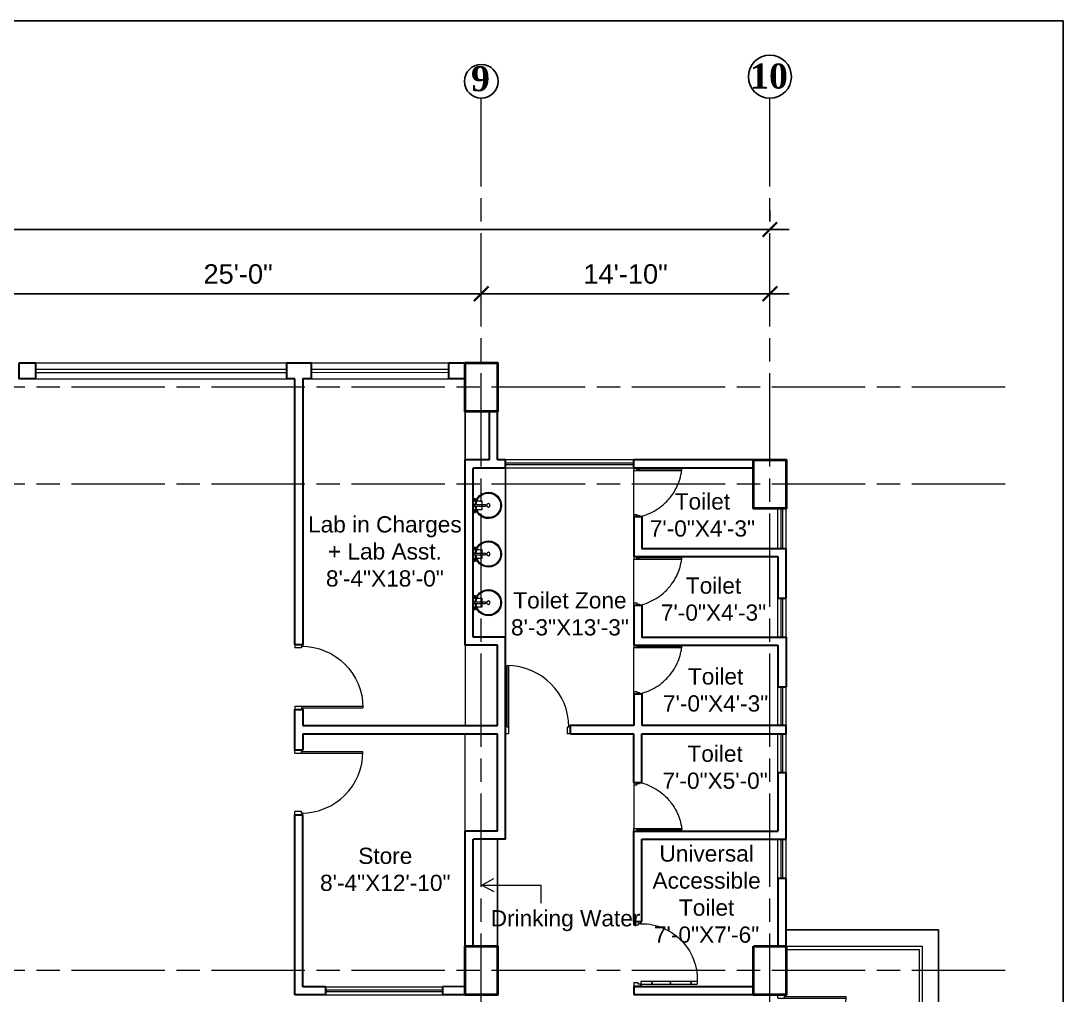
# Model space of a CAD drawing. Header units: inches. Extents: x -12 to 20935469, y -1604 to 24729220.
# Drawn here: x 20889518 to 20890160, y 24724146 to 24724746 of the extents above; entities that cross this region are included whole.
import ezdxf

# ---------------------------------------------------------------- set-up
doc = ezdxf.new("R2010")
doc.units = ezdxf.units.IN
doc.header["$LTSCALE"] = 0.03
doc.header["$MEASUREMENT"] = 0
doc.header["$PDMODE"] = 32
doc.header["$PDSIZE"] = 15
doc.linetypes.add('ACAD_ISO08W100', pattern=[36, 24, -3, 6, -3])
for name, color, linetype, lineweight in [('column', 1, 'Continuous', 40), ('Dim Line', 252, 'Continuous', 13), ('Door', 7, 'Continuous', 18), ('Glass Line', 252, 'Continuous', 9), ('Grid Line', 252, 'Continuous', 18), ('Hatch', 253, 'Continuous', 15), ('Main Wall', 7, 'Continuous', 30), ('STAIR', 46, 'Continuous', 15), ('TOILET FIXTURE', 142, 'Continuous', 5), ('wind.', 150, 'Continuous', 20)]:
    doc.layers.add(name, color=color, linetype=linetype, lineweight=lineweight)
doc.layers.add('TEXT', color=7, linetype='Continuous')
doc.styles.add('2', font='swisscl.ttf')
doc.styles.add('RomanS', font='arial.ttf', dxfattribs={"height": 12})
doc.styles.get("Standard").update_dxf_attribs({"font": 'timesbd.ttf'})
doc.dimstyles.new('Aec_Arch_I', dxfattribs={"dimscale": 96, "dimtxt": 12, "dimasz": 0.09375, "dimexe": 0.125, "dimexo": 0.125, "dimgap": 0.0625, "dimtad": 1, "dimdec": 0, "dimzin": 3, "dimdsep": 46, "dimlunit": 4, "dimtxsty": 'RomanS', "dimblk1": 'ARCHTICK', "dimblk2": 'ARCHTICK', "dimsah": 1, "dimcen": 0.09375, "dimdle": 0.125, "dimadec": 0, "dimazin": 0, "dimtfac": 0.75, "dimtdec": 0, "dimtmove": 2, "dimatfit": 3, "dimldrblk": 'ARCHTICK', "dimfxl": 1, "dimfrac": 1, "dimtolj": 1, "dimtzin": 0, "dimarcsym": 0})

# ---------------------------------------------------------------- blocks, each defined once
blk = doc.blocks.new('$D40')
at = {"layer": 'Door'}
for p, q in [((1, 4), (1, 42)), ((2, 0), (2, 41.99)), ((1, 5), (0, 5)), ((2, 0), (0, 0)), ((2, 4), (1, 4)), ((39, 4), (38, 4)), ((38, 4), (38, 0)), ((40, 0), (38, 0)), ((40, 5), (38.99, 5)), ((39, 5), (39, 4))]:
    blk.add_line(p, q, dxfattribs=at)
blk.add_arc((1, 4), 38, 0, 90, dxfattribs=at)
blk = doc.blocks.new('sssss-flat-876')
at = {"layer": 'Door', "linetype": 'Continuous', "ltscale": 3}
blk.add_line((3666.52, 84027.2), (3666.52, 84055.74), dxfattribs=at)
at = {"layer": 'Door', "linetype": 'Continuous', "ltscale": 3, "extrusion": (-7.21527e-09, -3.35624e-18, 1), "elevation": 0}
for points in [[(3666.52, 84057.2), (3666.52, 84055.74), (3668.35, 84055.74), (3668.35, 84056.47), (3670.18, 84056.47), (3670.18, 84057.2)], [(3668.35, 84055.74), (3696.16, 84055.74), (3696.16, 84056.47), (3668.35, 84056.47)]]:
    blk.add_lwpolyline(points, close=True, dxfattribs=at)
at = {"layer": 'Door', "linetype": 'Continuous', "ltscale": 3, "flags": 128}
blk.add_lwpolyline([(3670.18, 84027.2, 0.04096), (3675.47, 84028.9, 0.082496), (3684.93, 84034.78, 0.052187), (3689.72, 84039.97, 0.043988), (3692.86, 84045.05, 0.036571), (3694.75, 84049.63, 0.034751), (3695.92, 84054.2, 0.011435), (3696.16, 84055.74)], format="xyb", dxfattribs=at)
at = {"layer": 'Door', "linetype": 'Continuous', "ltscale": 3}
blk.add_lwpolyline([(3666.52, 84027.2), (3666.52, 84028.66), (3668.35, 84028.66), (3668.35, 84027.93), (3670.18, 84027.93), (3670.18, 84027.2)], close=True, dxfattribs=at)
blk = doc.blocks.new('Door_45')
at = {"layer": 'Door'}
for p, q in [((1.5, 4.97), (1.5, 43.97)), ((3.5, 44.03), (3.5, 4.97)), ((1.5, 40.03), (2.25, 40.03)), ((2.25, 40.03), (2.25, 39.53)), ((2.25, 39.53), (2.75, 39.53)), ((2.75, 39.53), (2.75, 40.03)), ((2.75, 40.03), (3.5, 40.03)), ((1.5, 25.77), (2.25, 25.77)), ((2.25, 25.77), (2.25, 25.27)), ((2.25, 25.27), (2.75, 25.27)), ((2.75, 25.77), (3.5, 25.77)), ((2.75, 25.27), (2.75, 25.77)), ((1.5, 12.57), (2.25, 12.57)), ((2.25, 12.57), (2.25, 13.07)), ((2.25, 13.07), (2.75, 13.07)), ((2.75, 13.07), (2.75, 12.57)), ((2.75, 12.57), (3.5, 12.57)), ((0, -0.03), (0, 4.97)), ((0, 4.97), (1.5, 4.97)), ((3.5, 4.97), (1.5, 4.97)), ((1.5, 4.97), (1.5, 2.97)), ((1.5, 2.97), (2.5, 2.97)), ((2.5, 2.97), (2.5, -0.03)), ((42.5, 3), (42.5, -0.03)), ((43.5, 3), (42.5, 3)), ((45, 5), (43.5, 5)), ((43.5, 5), (43.5, 3)), ((45, -0.03), (45, 5)), ((2.5, -0.03), (0, -0.03)), ((42.5, -0.03), (45, -0.03))]:
    blk.add_line(p, q, dxfattribs=at)
blk.add_arc((4.66, 5.26), 38.84, 359.62325, 94.66847, dxfattribs=at)
blk = doc.blocks.new('7-flat-72')
at = {"layer": 'Glass Line', "color": 8, "ltscale": 20}
for p, q in [((-64476.55, 376959.41), (-64476.55, 376966.61)), ((-64475.47, 376966.61), (-64476.55, 376966.61)), ((-64475.47, 376959.41), (-64475.47, 376966.61)), ((-64478.71, 376960.49), (-64480.33, 376960.49)), ((-64480.33, 376959.52), (-64480.33, 376960.49)), ((-64478.71, 376959.52), (-64480.33, 376959.52)), ((-64480.33, 376959.05), (-64480.33, 376959.41)), ((-64478.71, 376959.41), (-64480.33, 376959.41)), ((-64478.71, 376959.05), (-64480.33, 376959.05)), ((-64480.28, 376959.52), (-64480.28, 376960.49)), ((-64480.15, 376959.52), (-64480.15, 376960.49)), ((-64480.15, 376959.41), (-64480.15, 376959.52)), ((-64479.92, 376959.52), (-64479.92, 376960.49)), ((-64479.52, 376959.52), (-64479.52, 376960.49)), ((-64479.13, 376959.52), (-64479.13, 376960.49)), ((-64478.9, 376959.52), (-64478.9, 376960.49)), ((-64478.89, 376959.41), (-64478.89, 376959.52)), ((-64478.77, 376959.52), (-64478.77, 376960.49)), ((-64478.71, 376959.52), (-64478.71, 376960.49)), ((-64478.71, 376959.05), (-64478.71, 376959.41)), ((-64475.11, 376959.41), (-64476.91, 376959.41)), ((-64476.91, 376959.05), (-64476.91, 376959.41)), ((-64475.11, 376959.05), (-64476.91, 376959.05)), ((-64475.11, 376959.05), (-64475.11, 376959.41)), ((-64473.31, 376960.49), (-64471.69, 376960.49)), ((-64473.31, 376959.52), (-64473.31, 376960.49)), ((-64473.31, 376959.52), (-64471.69, 376959.52)), ((-64473.31, 376959.05), (-64473.31, 376959.41)), ((-64473.31, 376959.41), (-64471.69, 376959.41)), ((-64473.31, 376959.05), (-64471.69, 376959.05)), ((-64473.26, 376959.52), (-64473.26, 376960.49)), ((-64473.13, 376959.52), (-64473.13, 376960.49)), ((-64473.13, 376959.41), (-64473.13, 376959.52)), ((-64472.9, 376959.52), (-64472.9, 376960.49)), ((-64472.5, 376959.52), (-64472.5, 376960.49)), ((-64472.11, 376959.52), (-64472.11, 376960.49)), ((-64471.88, 376959.52), (-64471.88, 376960.49)), ((-64471.87, 376959.41), (-64471.87, 376959.52)), ((-64471.75, 376959.52), (-64471.75, 376960.49)), ((-64471.69, 376959.52), (-64471.69, 376960.49)), ((-64471.69, 376959.05), (-64471.69, 376959.41))]:
    blk.add_line(p, q, dxfattribs=at)
blk.add_circle((-64476.02, 376968.4, 0), 1.08, dxfattribs=at)
for radius, start, end in [(8.1, 273.83345, 266.18834), (7.55, 274.11503, 265.90676)]:
    blk.add_arc((-64476.02, 376968.4, 0), radius, start, end, dxfattribs=at)
blk = doc.blocks.new('SFSFSFS-flat-72')
at = {"layer": 'TOILET FIXTURE', "ltscale": 0.2}
blk.add_lwpolyline([(-3918.47, -3608.1), (-3918.47, -3602.7), (-3923.87, -3602.7), (-3923.87, -3608.1)], close=True, dxfattribs=at)
at = {"layer": 'TOILET FIXTURE', "ltscale": 20}
blk.add_blockref('7-flat-72', (60554.84, -380567.16), dxfattribs=at)
blk = doc.blocks.new('_ArchTick')
at = {"color": 0, "linetype": 'ByBlock', "lineweight": 35, "const_width": 0.15}
blk.add_lwpolyline([(-0.5, -0.5), (0.5, 0.5)], dxfattribs=at)
blk = doc.blocks.new('*D10')
at = {"layer": 'Defpoints', "color": 0, "transparency": 16777216}
for p in [(20832473.78, 24724578.17), (20832773.78, 24724578.17), (20832773.78, 24724578.17)]:
    blk.add_point(p, dxfattribs=at)
at = {"layer": 'Dim Line', "color": 0, "lineweight": -2, "transparency": 16777216}
blk.add_line((20832461.78, 24724578.17), (20832785.78, 24724578.17), dxfattribs=at)
at = {"layer": 'Dim Line', "color": 0, "lineweight": -2, "transparency": 16777216, "xscale": 9, "yscale": 9, "zscale": 9, "rotation": 180}
blk.add_blockref('_ArchTick', (20832473.78, 24724578.17), dxfattribs=at)
at = {"layer": 'Dim Line', "color": 0, "lineweight": -2, "transparency": 16777216, "xscale": 9, "yscale": 9, "zscale": 9}
blk.add_blockref('_ArchTick', (20832773.78, 24724578.17), dxfattribs=at)
at = {"layer": 'Dim Line', "color": 0, "transparency": 16777216, "insert": (20832623.78, 24724590.29), "char_height": 12, "attachment_point": 5, "style": 'RomanS'}
blk.add_mtext('\\A1;25\'-0"', dxfattribs=at)
blk = doc.blocks.new('*D11')
at = {"layer": 'Defpoints', "color": 0, "transparency": 16777216}
for p in [(20832773.78, 24724578.17), (20832951.75, 24724578.17), (20832951.75, 24724578.17)]:
    blk.add_point(p, dxfattribs=at)
at = {"layer": 'Dim Line', "color": 0, "lineweight": -2, "transparency": 16777216}
for p, q in [((20832761.78, 24724578.17), (20832963.75, 24724578.17)), ((20832951.75, 24724566.17), (20832951.75, 24724566.17))]:
    blk.add_line(p, q, dxfattribs=at)
at = {"layer": 'Dim Line', "color": 0, "lineweight": -2, "transparency": 16777216, "xscale": 9, "yscale": 9, "zscale": 9, "rotation": 180}
blk.add_blockref('_ArchTick', (20832773.78, 24724578.17), dxfattribs=at)
at = {"layer": 'Dim Line', "color": 0, "lineweight": -2, "transparency": 16777216, "xscale": 9, "yscale": 9, "zscale": 9}
blk.add_blockref('_ArchTick', (20832951.75, 24724578.17), dxfattribs=at)
at = {"layer": 'Dim Line', "color": 0, "transparency": 16777216, "insert": (20832862.77, 24724590.29), "char_height": 12, "attachment_point": 5, "style": 'RomanS'}
blk.add_mtext('\\A1;14\'-10"', dxfattribs=at)
blk = doc.blocks.new('*D13')
at = {"layer": 'Defpoints', "color": 0, "transparency": 16777216}
for p in [(20832951.75, 24724617.81), (20830948.31, 24724610.75), (20832951.75, 24724610.75)]:
    blk.add_point(p, dxfattribs=at)
at = {"layer": 'Dim Line', "color": 0, "lineweight": -2, "transparency": 16777216}
for p, q in [((20830948.31, 24724622.75), (20830948.31, 24724629.81)), ((20832951.75, 24724622.75), (20832951.75, 24724629.81)), ((20830936.31, 24724617.81), (20832963.75, 24724617.81))]:
    blk.add_line(p, q, dxfattribs=at)
at = {"layer": 'Dim Line', "color": 0, "lineweight": -2, "transparency": 16777216, "xscale": 9, "yscale": 9, "zscale": 9, "rotation": 180}
blk.add_blockref('_ArchTick', (20830948.31, 24724617.81), dxfattribs=at)
at = {"layer": 'Dim Line', "color": 0, "lineweight": -2, "transparency": 16777216, "xscale": 9, "yscale": 9, "zscale": 9}
blk.add_blockref('_ArchTick', (20832951.75, 24724617.81), dxfattribs=at)
at = {"layer": 'Dim Line', "color": 0, "transparency": 16777216, "insert": (20831950.03, 24724629.94), "char_height": 12, "attachment_point": 5, "style": 'RomanS'}
blk.add_mtext('\\A1;166\'-11"', dxfattribs=at)
blk = doc.blocks.new('fff')
at = {"layer": 'Grid Line', "color": 252, "linetype": 'ACAD_ISO08W100', "lineweight": 9, "ltscale": 80, "true_color": 0x939598}
for p, q in [((20832773.78, 24723521.1), (20832773.78, 24724698.78)), ((20832951.75, 24723521.1), (20832951.75, 24724698.78)), ((20833096.95, 24724520.61), (20830726.15, 24724520.61)), ((20833096.95, 24724460.62), (20830726.15, 24724460.62)), ((20833096.95, 24724160.75), (20830726.15, 24724160.75))]:
    blk.add_line(p, q, dxfattribs=at)
at = {"layer": 'Dim Line'}
for base, p1, p2, picture, middle in [((20832951.75, 24724617.81), (20830948.31, 24724610.75), (20832951.75, 24724610.75), '*D13', (20831950.03, 24724629.94)), ((20832773.78, 24724578.17), (20832473.78, 24724578.17), (20832773.78, 24724578.17), '*D10', (20832623.78, 24724590.29)), ((20832951.75, 24724578.17), (20832773.78, 24724578.17), (20832951.75, 24724578.17), '*D11', (20832862.77, 24724590.29))]:
    dim = blk.add_linear_dim(base=base, p1=p1, p2=p2, dimstyle='Aec_Arch_I', dxfattribs=at)
    dim.commit()
    dim.dimension.update_dxf_attribs({"geometry": picture, "text_midpoint": middle})

msp = doc.modelspace()

# ---------------------------------------------------------------- linework, layer by layer
for p, q in [((20889526.6, 24724535.62), (20889526.6, 24724525.63)), ((20889791.6, 24724475.61), (20889791.6, 24724505.6)), ((20889816.6, 24724366.38), (20889816.6, 24724470.61)), ((20889811.6, 24724175.72), (20889811.6, 24724241.76)), ((20889989.57, 24724185.72), (20890083.57, 24724185.72)), ((20890083.57, 24724185.72), (20890083.57, 24723635.73))]:
    msp.add_line(p, q)
at = {"layer": 'column', "lineweight": 40, "ltscale": 20}
for points in [[(20889791.6, 24724535.61), (20889811.6, 24724535.61), (20889811.6, 24724505.61), (20889791.6, 24724505.61)], [(20889969.57, 24724475.61), (20889989.57, 24724475.61), (20889989.57, 24724445.61), (20889969.57, 24724445.61)], [(20889791.6, 24724175.72), (20889811.6, 24724175.72), (20889811.6, 24724145.75), (20889791.6, 24724145.75)], [(20889969.57, 24724175.75), (20889989.57, 24724175.75), (20889989.57, 24724145.75), (20889969.57, 24724145.75)]]:
    msp.add_lwpolyline(points, close=True, dxfattribs=at)
at = {"layer": 'Defpoints'}
msp.add_lwpolyline([(20887721.6, 24724746.49), (20890160.46, 24724746.49), (20890160.46, 24723287.97), (20887721.6, 24723287.97)], close=True, dxfattribs=at)
at = {"layer": 'Hatch', "lineweight": 5}
for p, q in [((20889791.6, 24724361.38), (20889791.6, 24724311.76)), ((20889791.6, 24724246.76), (20889791.6, 24724306.76))]:
    msp.add_line(p, q, dxfattribs=at)
at = {"layer": 'Main Wall', "lineweight": 30}
for p, q in [((20889791.6, 24724531.71), (20889791.6, 24724531.71)), ((20889686.6, 24724525.63), (20889681.6, 24724525.63)), ((20889686.6, 24724361.76), (20889686.6, 24724525.68)), ((20889686.6, 24724525.68), (20889686.6, 24724525.63)), ((20889696.6, 24724529.71), (20889696.6, 24724529.71)), ((20889791.6, 24724529.71), (20889791.6, 24724529.71)), ((20889806.6, 24724475.61), (20889806.6, 24724505.61)), ((20889811.6, 24724475.61), (20889811.6, 24724505.61)), ((20889791.6, 24724361.38), (20889791.6, 24724475.61)), ((20889806.6, 24724475.61), (20889791.6, 24724475.61)), ((20889816.6, 24724475.61), (20889811.6, 24724475.61)), ((20889816.6, 24724470.61), (20889816.6, 24724475.61)), ((20889969.57, 24724475.61), (20889895.6, 24724475.61)), ((20889895.6, 24724470.61), (20889895.6, 24724475.61)), ((20889796.6, 24724366.38), (20889796.6, 24724470.61)), ((20889816.6, 24724470.61), (20889796.6, 24724470.61)), ((20889969.57, 24724470.61), (20889895.6, 24724470.61)), ((20889900.6, 24724440.61), (20889895.6, 24724440.61)), ((20889895.6, 24724415.99), (20889984.57, 24724415.99)), ((20889989.57, 24724390.38), (20889989.57, 24724420.99)), ((20889984.57, 24724390.38), (20889989.57, 24724390.38)), ((20889895.6, 24724385.99), (20889900.6, 24724385.99)), ((20889816.6, 24724366.38), (20889796.6, 24724366.38)), ((20889816.6, 24724311.76), (20889816.6, 24724366.38)), ((20889686.6, 24724361.76), (20889691.6, 24724361.76)), ((20889811.6, 24724361.38), (20889791.6, 24724361.38)), ((20889811.6, 24724311.76), (20889811.6, 24724361.38)), ((20889895.6, 24724361.38), (20889984.57, 24724361.38)), ((20889984.57, 24724335.76), (20889989.57, 24724335.76)), ((20889895.6, 24724331.38), (20889900.6, 24724331.38)), ((20889686.6, 24724296.76), (20889686.6, 24724321.76)), ((20889686.6, 24724321.76), (20889691.6, 24724321.76)), ((20889691.6, 24724321.76), (20889691.6, 24724311.76)), ((20889691.6, 24724311.76), (20889811.6, 24724311.76)), ((20889691.6, 24724306.76), (20889811.6, 24724306.76)), ((20889691.6, 24724306.76), (20889691.6, 24724296.76)), ((20889811.6, 24724246.76), (20889811.6, 24724306.76)), ((20889816.6, 24724241.76), (20889816.6, 24724311.76)), ((20889856.6, 24724306.76), (20889856.6, 24724311.76)), ((20889856.6, 24724306.76), (20889895.6, 24724306.76)), ((20889895.6, 24724276.76), (20889895.6, 24724306.76)), ((20889900.6, 24724276.76), (20889900.6, 24724306.76)), ((20889686.6, 24724296.76), (20889691.6, 24724296.76)), ((20889984.57, 24724282.76), (20889989.57, 24724282.76)), ((20889989.57, 24724241.76), (20889989.57, 24724282.76)), ((20889895.6, 24724276.76), (20889900.6, 24724276.76)), ((20889686.6, 24724145.74), (20889686.6, 24724256.76)), ((20889686.6, 24724256.76), (20889691.6, 24724256.76)), ((20889691.6, 24724150.74), (20889691.6, 24724256.76)), ((20889791.6, 24724175.74), (20889791.6, 24724246.76)), ((20889811.6, 24724246.76), (20889791.6, 24724246.76)), ((20889796.6, 24724175.74), (20889796.6, 24724241.76)), ((20889816.6, 24724241.76), (20889796.6, 24724241.76)), ((20889895.6, 24724190.92), (20889895.6, 24724246.76)), ((20889895.6, 24724246.76), (20889984.57, 24724246.76)), ((20889900.6, 24724190.92), (20889900.6, 24724241.76)), ((20889900.6, 24724241.76), (20889989.57, 24724241.76)), ((20889984.57, 24724217.76), (20889984.57, 24724175.74)), ((20889984.57, 24724217.76), (20889989.57, 24724217.76)), ((20889989.57, 24724175.74), (20889989.57, 24724217.76)), ((20889895.6, 24724190.92), (20889900.6, 24724190.92)), ((20889705.6, 24724145.74), (20889686.6, 24724145.74)), ((20889705.6, 24724150.74), (20889691.6, 24724150.74)), ((20889705.6, 24724150.74), (20889705.6, 24724145.74)), ((20889791.6, 24724150.75), (20889777.6, 24724150.74)), ((20889777.6, 24724150.74), (20889777.6, 24724145.74)), ((20889791.6, 24724145.75), (20889777.6, 24724145.74)), ((20889791.6, 24724150.75), (20889791.6, 24724150.75)), ((20889895.6, 24724150.92), (20889969.57, 24724150.92)), ((20889895.6, 24724150.92), (20889895.6, 24724145.9)), ((20889900.6, 24724150.92), (20889895.6, 24724150.92)), ((20889895.6, 24724145.9), (20889969.57, 24724145.9))]:
    msp.add_line(p, q, dxfattribs=at)
at = {"layer": 'Main Wall'}
msp.add_lwpolyline([(20889516.6, 24724535.62), (20889526.6, 24724535.62), (20889526.6, 24724525.63), (20889516.6, 24724525.63)], close=True, dxfattribs=at)
at = {"layer": 'Main Wall', "lineweight": 30}
for points in [[(20889681.6, 24724525.63), (20889681.6, 24724535.62), (20889696.6, 24724535.62), (20889696.6, 24724525.63), (20889691.6, 24724525.63), (20889691.6, 24724361.76)], [(20889895.6, 24724440.61), (20889895.6, 24724415.99)], [(20889900.6, 24724440.61), (20889900.6, 24724420.99), (20889989.57, 24724420.99)], [(20889984.57, 24724415.99), (20889984.57, 24724390.38)], [(20889895.6, 24724385.99), (20889895.6, 24724361.38)], [(20889900.6, 24724385.99), (20889900.6, 24724366.38), (20889989.57, 24724366.38), (20889989.57, 24724335.76)], [(20889984.57, 24724361.38), (20889984.57, 24724335.76)], [(20889895.6, 24724331.38), (20889895.6, 24724311.76)], [(20889900.6, 24724331.38), (20889900.6, 24724311.76)], [(20889895.6, 24724311.76), (20889856.6, 24724311.76)], [(20889900.6, 24724306.76), (20889989.57, 24724306.76), (20889989.57, 24724311.76), (20889900.6, 24724311.76)], [(20889984.57, 24724282.76), (20889984.57, 24724246.76)]]:
    msp.add_lwpolyline(points, dxfattribs=at)
msp.add_lwpolyline([(20889781.6, 24724535.62), (20889791.6, 24724535.62), (20889791.6, 24724525.63), (20889781.6, 24724525.63)], close=True, dxfattribs=at)
at = {"layer": 'STAIR', "color": 253, "lineweight": 5}
for p, q in [((20889802, 24724213.45), (20889809.3, 24724217.49)), ((20889802, 24724213.45), (20889838.23, 24724213.45)), ((20889802, 24724213.45), (20889809.3, 24724209.42)), ((20889838.23, 24724213.45), (20889838.23, 24724202.21)), ((20889989.57, 24724175.72), (20890073.57, 24724175.72)), ((20889989.57, 24724173.72), (20890071.57, 24724173.72)), ((20890071.57, 24724173.72), (20890071.57, 24723635.73)), ((20890073.57, 24724175.72), (20890073.57, 24723635.73))]:
    msp.add_line(p, q, dxfattribs=at)
at = {"layer": 'TEXT'}
for centre, radius in [((20889979.57, 24724712.05), 13.27), ((20889801.6, 24724709.2), 10.42)]:
    msp.add_circle(centre, radius, dxfattribs=at)
at = {"layer": 'wind.', "lineweight": 5}
for p, q in [((20889526.6, 24724535.62), (20889681.6, 24724535.62)), ((20889526.6, 24724531.62), (20889681.6, 24724531.62)), ((20889696.6, 24724535.62), (20889781.6, 24724535.62)), ((20889696.6, 24724531.68), (20889781.6, 24724531.71)), ((20889526.6, 24724529.62), (20889681.6, 24724529.62)), ((20889526.6, 24724525.62), (20889681.6, 24724525.63)), ((20889696.6, 24724529.68), (20889781.6, 24724529.71)), ((20889696.6, 24724525.71), (20889781.6, 24724525.71)), ((20889895.6, 24724475.61), (20889816.6, 24724475.61)), ((20889895.6, 24724473.61), (20889816.6, 24724473.61)), ((20889895.6, 24724472.61), (20889816.6, 24724472.61)), ((20889895.6, 24724470.61), (20889816.6, 24724470.61)), ((20889984.57, 24724420.99), (20889984.57, 24724445.61)), ((20889986.57, 24724420.99), (20889986.57, 24724445.61)), ((20889987.57, 24724420.99), (20889987.57, 24724445.61)), ((20889989.57, 24724420.99), (20889989.57, 24724445.61)), ((20889984.57, 24724366.38), (20889984.57, 24724390.38)), ((20889986.57, 24724366.38), (20889986.57, 24724390.38)), ((20889987.57, 24724366.38), (20889987.57, 24724390.38)), ((20889989.57, 24724366.38), (20889989.57, 24724390.38)), ((20889984.57, 24724311.76), (20889984.57, 24724335.76)), ((20889986.57, 24724311.76), (20889986.57, 24724335.76)), ((20889987.57, 24724311.76), (20889987.57, 24724335.76)), ((20889989.57, 24724311.76), (20889989.57, 24724335.76)), ((20889984.57, 24724282.76), (20889984.57, 24724306.76)), ((20889986.57, 24724282.76), (20889986.57, 24724306.76)), ((20889987.57, 24724282.76), (20889987.57, 24724306.76)), ((20889989.57, 24724282.76), (20889989.57, 24724306.76)), ((20889984.57, 24724217.76), (20889984.57, 24724241.76)), ((20889986.57, 24724217.76), (20889986.57, 24724241.76)), ((20889987.57, 24724217.76), (20889987.57, 24724241.76)), ((20889989.57, 24724217.76), (20889989.57, 24724241.76)), ((20889705.6, 24724150.74), (20889777.6, 24724150.74)), ((20889705.6, 24724148.74), (20889777.6, 24724148.74)), ((20889705.6, 24724147.74), (20889777.6, 24724147.74)), ((20889705.6, 24724145.74), (20889791.6, 24724145.74))]:
    msp.add_line(p, q, dxfattribs=at)

# ---------------------------------------------------------------- block references
msp.add_blockref('fff', (57027.82, 0))
at = {"layer": 'Door', "ltscale": 20}
for p in [(20886229.07, 24640413.41), (20886229.07, 24640358.79), (20886229.07, 24640304.18)]:
    msp.add_blockref('sssss-flat-876', p, dxfattribs=at)
at = {"layer": 'Door', "xscale": -1, "rotation": 270}
msp.add_blockref('$D40', (20889686.6, 24724321.76), dxfattribs=at)
at = {"layer": 'Door'}
msp.add_blockref('$D40', (20889816.6, 24724306.76), dxfattribs=at)
at = {"layer": 'Door', "rotation": 270}
for p in [(20889686.6, 24724296.76), (20889984.57, 24724145.75)]:
    msp.add_blockref('$D40', p, dxfattribs=at)
at = {"layer": 'Door', "ltscale": 20, "xscale": -1, "rotation": 180}
msp.add_blockref('sssss-flat-876', (20886229.07, 24808303.96), dxfattribs=at)
at = {"layer": 'Door', "color": 250, "ltscale": 20, "xscale": -0.8888888888759539, "yscale": 0.8888888888759539, "zscale": 0.8888888888759539, "rotation": 270}
msp.add_blockref('Door_45', (20889895.63, 24724150.92), dxfattribs=at)
at = {"layer": 'TOILET FIXTURE', "ltscale": 20, "xscale": -1, "rotation": 270}
for p in [(20893404.7, 24728368.79), (20893404.7, 24728338.79), (20893404.7, 24728308.79)]:
    msp.add_blockref('SFSFSFS-flat-72', p, dxfattribs=at)

# ---------------------------------------------------------------- texts
at = {"layer": 'TEXT', "char_height": 15.435, "width": 227.4581, "attachment_point": 8, "rotation": 0}
for s, insert in [('\\A1;9', (20889801.08, 24724702.9)), ('\\A1;10', (20889979.05, 24724704.49))]:
    msp.add_mtext(s, dxfattribs=dict(at, insert=insert))
at = {"layer": 'TEXT', "color": 30, "lineweight": 5, "ltscale": 20, "char_height": 10, "attachment_point": 2, "style": '2'}
for s, width, gutter_width, insert in [('{\\fArial|b0|i0|c0|p34;\\C0;Toilet \\P7\'-0"X4\'-3"}', 104.7597, 0.5, (20889937.96, 24724455.04)), ('{\\fArial|b0|i0|c0|p34;\\C0;Lab in Charges + Lab Asst. \\P8\'-4"X18\'-0"}', 97.7774, 0.5, (20889742.13, 24724440.9)), ('{\\fArial|b0|i0|c0|p34;\\C0;Toilet \\P7\'-0"X4\'-3"}', 104.7597, 0.5, (20889944.82, 24724403.16)), ('{\\fArial|b0|i0|c0|p34;\\C0;Toilet Zone\\P8\'-3"X13\'-3"}', 104.7597, 0.5, (20889856.26, 24724394.06)), ('{\\fArial|b0|i0|c0|p34;\\C0;Toilet \\P7\'-0"X4\'-3"}', 104.7597, 0.5, (20889946.11, 24724347.13)), ('{\\fArial|b0|i0|c0|p34;\\C0;Toilet \\P7\'-0"X5\'-0"}', 104.7597, 0.5, (20889945.81, 24724299.47)), ('{\\fArial|b0|i0|c0|p34;\\C0;Store\\P8\'-4"X12\'-10"}', 104.7597, 0.5, (20889742.38, 24724236.46)), ('{\\fArial|b0|i0|c0|p34;\\C0;Universal Accessible Toilet\\P7\'-0"X7\'-6"}', 88.036, 0.35, (20889940.56, 24724237.87)), ('\\pxsm1;{\\fArial|b0|i0|c0|p34;\\C0;Drinking Water }', 88.5626, 0.282, (20889853.57, 24724197.94))]:
    msp.add_mtext_dynamic_manual_height_columns(s, width=width, gutter_width=gutter_width, heights=[0], dxfattribs=dict(at, insert=insert))

doc.saveas('drawing.dxf')
